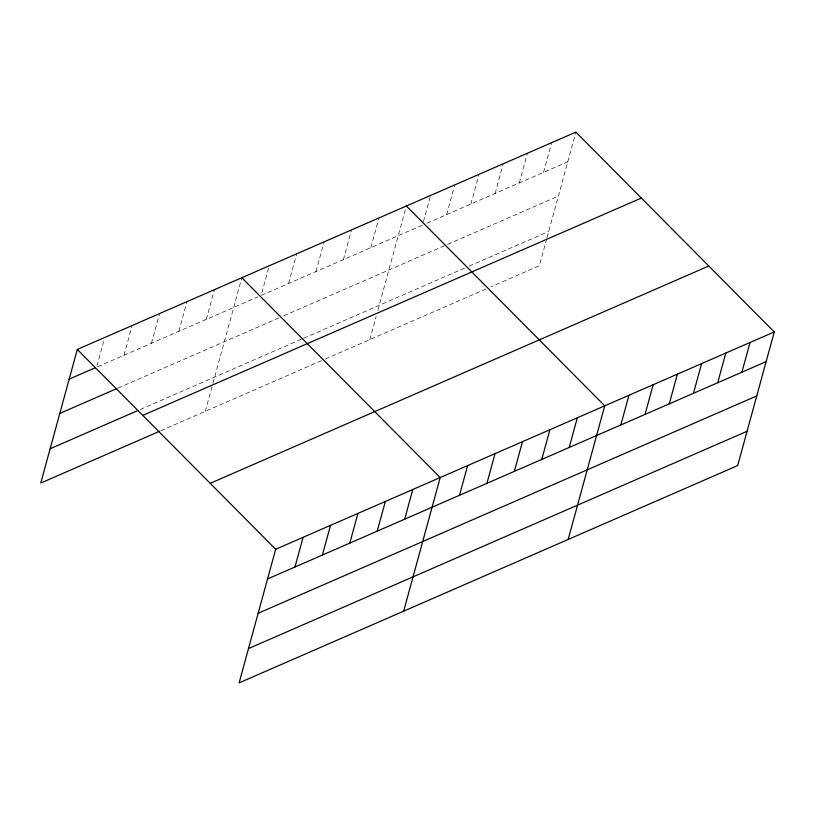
<?xml version="1.0" encoding="UTF-8"?>
<svg xmlns="http://www.w3.org/2000/svg" width="815" height="815" viewBox="0 0 815 815"><rect width="100%" height="100%" fill="white"/><g stroke="black" fill="none" stroke-linecap="round" stroke-linejoin="round"><path stroke-width="0.61" stroke-dasharray="4.08 3.06" d="M96.924 365.996L104.076 339.865M124.023 355.228L132.152 325.542M151.447 343.278L159.567 313.581M178.872 331.318L186.992 301.632M206.287 319.368L214.416 289.682M205.278 411.341L212.654 384.395M212.99 383.172L241.831 277.721M268.604 268.145L261.136 295.458L422.465 225.144M288.561 283.508L296.68 253.822M315.976 271.558L324.105 241.861M343.4 259.608L351.52 229.912M370.825 247.648L378.944 217.962M369.816 339.621L376.184 316.352M377.854 310.23L406.369 206.001M423.433 221.578L430.585 195.447M446.681 214.589L454.801 184.893M470.897 204.025L479.016 174.339M495.113 193.471L503.232 163.784M519.328 182.917L527.448 153.23M543.544 172.362L551.663 142.666M546.702 238.785L539.326 265.731L490.895 286.849M547.038 237.562L575.889 132.112M97.749 366.689L257.703 296.955M427.07 223.127L567.76 161.808M118.073 388.032L279.178 317.809M283.742 315.812L446.518 244.857M447.669 244.357L558.377 196.099M140.394 409.425L302.64 338.694M303.781 338.205L464.53 268.135M469.145 266.118L548.709 231.44M160.718 430.768L324.105 359.547M325.256 359.048L488.593 287.848"/><path stroke-width="1.22" d="M774.25 331.939L275.674 549.269L239.111 682.889L737.697 465.559L774.25 331.939L575.889 132.112L77.303 349.441L40.75 483.061L159.577 431.267M294.969 567.006L303.088 537.309M322.394 555.056L330.513 525.359M349.808 543.096L357.938 513.409M377.233 531.146L385.352 501.459M404.658 519.196L412.777 489.499M403.649 611.168L440.202 477.549L241.831 277.721M459.497 495.286L467.627 465.599M486.922 483.336L495.041 453.639M514.346 471.376L522.466 441.689M541.771 459.426L549.891 429.739M569.186 447.476L577.315 417.779M568.177 539.448L604.73 405.829L406.369 206.001M620.826 424.961L628.946 395.275M645.042 414.407L653.161 384.721M669.258 403.853L677.387 374.156M693.473 393.299L701.603 363.602M717.689 382.744L725.819 353.048M741.915 372.18L750.034 342.494M69.183 379.138L95.457 367.677M59.801 413.429L116.932 388.531M50.133 448.77L138.112 410.414M142.768 415.385L641.344 198.055M210.209 483.326L708.785 265.996M267.544 578.956L766.131 361.626M258.161 613.257L756.748 395.927M248.494 648.587L747.08 431.257M77.303 349.441L275.674 549.269"/></g></svg>
